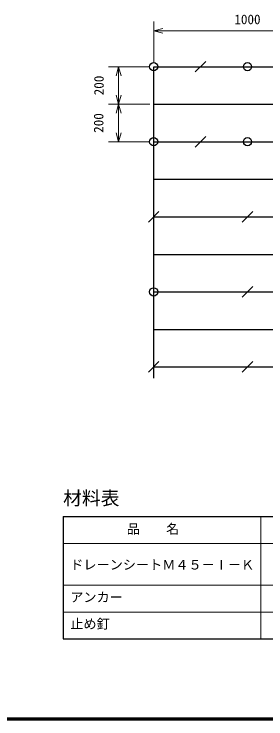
# Model space of a CAD drawing. Units: millimetres, scale not verified. Extents: x 200 to 8200, y 200 to 5838.
# Drawn here: x 4230 to 5572, y 200 to 3956 of the extents above; entities that cross this region are included whole.
import ezdxf
from ezdxf.enums import TextEntityAlignment as Align

# ---------------------------------------------------------------- set-up
doc = ezdxf.new("R2010")
doc.units = ezdxf.units.MM
doc.header["$LTSCALE"] = 20
doc.layers.add('C-MTR', color=5, linetype='Continuous')
doc.layers.add('C-MTR-TXT', color=5, linetype='Continuous')
for name, color, linetype, lineweight in [('C-MTR-FRAM', 5, 'Continuous', 25), ('C-MTR-LINE', 5, 'Continuous', 13), ('C-STR', 1, 'Continuous', 25), ('C-STR-DIM', 1, 'Continuous', 13), ('C-TTL', 2, 'Continuous', 70)]:
    doc.layers.add(name, color=color, linetype=linetype, lineweight=lineweight)
doc.styles.add('ＭＳ ゴシック', font='')
doc.styles.get('ＭＳ ゴシック').set_extended_font_data('MS Gothic')

msp = doc.modelspace()

# ---------------------------------------------------------------- linework, layer by layer
at = {"layer": 'C-MTR-FRAM'}
for p, q in [((4491.44, 1277.72), (4491.44, 627.08)), ((4491.44, 1277.72), (7898.83, 1277.72)), ((4491.44, 627.08), (7898.83, 627.08))]:
    msp.add_line(p, q, dxfattribs=at)
at = {"layer": 'C-MTR-LINE'}
for p, q in [((5544.04, 1277.72), (5544.04, 627.08)), ((4491.44, 1135.22), (7898.83, 1135.22)), ((4491.44, 912.08), (7898.83, 912.08)), ((4491.44, 769.58), (7898.83, 769.58))]:
    msp.add_line(p, q, dxfattribs=at)
at = {"layer": 'C-STR', "color": 7}
for p, q in [((5195.49, 3647.15), (5252.06, 3703.72)), ((4973.77, 2015.44), (4973.77, 3675.44)), ((5195.49, 3247.15), (5252.06, 3303.72)), ((4945.49, 2847.15), (5002.06, 2903.72)), ((5445.49, 2847.15), (5502.06, 2903.72)), ((5445.49, 2447.15), (5502.06, 2503.72)), ((4945.49, 2047.15), (5002.06, 2103.72)), ((5445.49, 2047.15), (5502.06, 2103.72))]:
    msp.add_line(p, q, dxfattribs=at)
at = {"layer": 'C-STR', "color": 3}
for p, q in [((4973.77, 3675.44), (7036.77, 3675.44)), ((4973.77, 3475.44), (7036.77, 3475.44)), ((4973.77, 3275.44), (7036.77, 3275.44)), ((4973.77, 3075.44), (7036.77, 3075.44)), ((4973.77, 2875.44), (7036.77, 2875.44)), ((4973.77, 2675.44), (7036.77, 2675.44)), ((4973.77, 2475.44), (7036.77, 2475.44)), ((4973.77, 2275.44), (7036.77, 2275.44)), ((4973.77, 2075.44), (7036.77, 2075.44))]:
    msp.add_line(p, q, dxfattribs=at)
at = {"layer": 'C-STR', "color": 7}
for centre in [(4973.77, 3675.44), (5473.77, 3675.44), (4973.77, 3275.44), (5473.77, 3275.44), (4973.77, 2475.44)]:
    msp.add_circle(centre, 22, dxfattribs=at)
at = {"layer": 'C-STR-DIM'}
for p, q in [((4973.77, 3695.44), (4973.77, 3915.44)), ((4973.77, 3866.44), (5022.07, 3879.38)), ((4973.77, 3866.44), (5022.07, 3853.5)), ((4973.77, 3866.44), (5973.77, 3866.44)), ((4973.77, 3855.44), (4973.77, 3826.44)), ((4953.77, 3675.44), (4733.77, 3675.44)), ((4787.16, 3675.44), (4774.22, 3627.14)), ((4787.16, 3675.44), (4800.1, 3627.14)), ((4787.16, 3475.44), (4787.16, 3675.44)), ((4787.16, 3475.44), (4774.22, 3523.74)), ((4787.16, 3475.44), (4800.1, 3523.74)), ((4953.77, 3475.44), (4733.77, 3475.44)), ((4787.16, 3475.44), (4774.22, 3427.14)), ((4787.16, 3275.44), (4787.16, 3475.44)), ((4787.16, 3475.44), (4800.1, 3427.14)), ((4787.16, 3275.44), (4774.22, 3323.74)), ((4787.16, 3275.44), (4800.1, 3323.74)), ((4953.77, 3275.44), (4733.77, 3275.44))]:
    msp.add_line(p, q, dxfattribs=at)
at = {"layer": 'C-TTL'}
msp.add_lwpolyline([(200, 200), (8200, 200), (8200, 5740), (200, 5740)], close=True, dxfattribs=at)

# ---------------------------------------------------------------- texts
at = {"layer": 'C-MTR', "style": 'ＭＳ ゴシック'}
msp.add_text('材料表', height=73.31, dxfattribs=at).set_placement((4491.44, 1317.72), align=Align.BOTTOM_LEFT)
at = {"layer": 'C-MTR-TXT', "style": 'ＭＳ ゴシック'}
for s, p in [('\u3000品\u3000\u3000名\u3000', (4760.32, 1171.32)), ('ドレーンシートＭ４５－Ⅰ－Ｋ', (4529.44, 980.48)), ('アンカー', (4529.44, 807.58)), ('止め釘', (4529.44, 665.08))]:
    msp.add_text(s, height=51.32, dxfattribs=at).set_placement(p, align=Align.BOTTOM_LEFT)
at = {"layer": 'C-STR-DIM', "color": 7, "style": 'ＭＳ ゴシック'}
msp.add_text('1000', height=51.32, dxfattribs=at).set_placement((5403.77, 3886.44), align=Align.BOTTOM_LEFT)
for p in [(4722.81, 3522.94), (4721.31, 3322.94)]:
    msp.add_text('200', height=51.32, rotation=90, dxfattribs=at).set_placement(p, align=Align.BOTTOM_LEFT)

doc.saveas('drawing.dxf')
